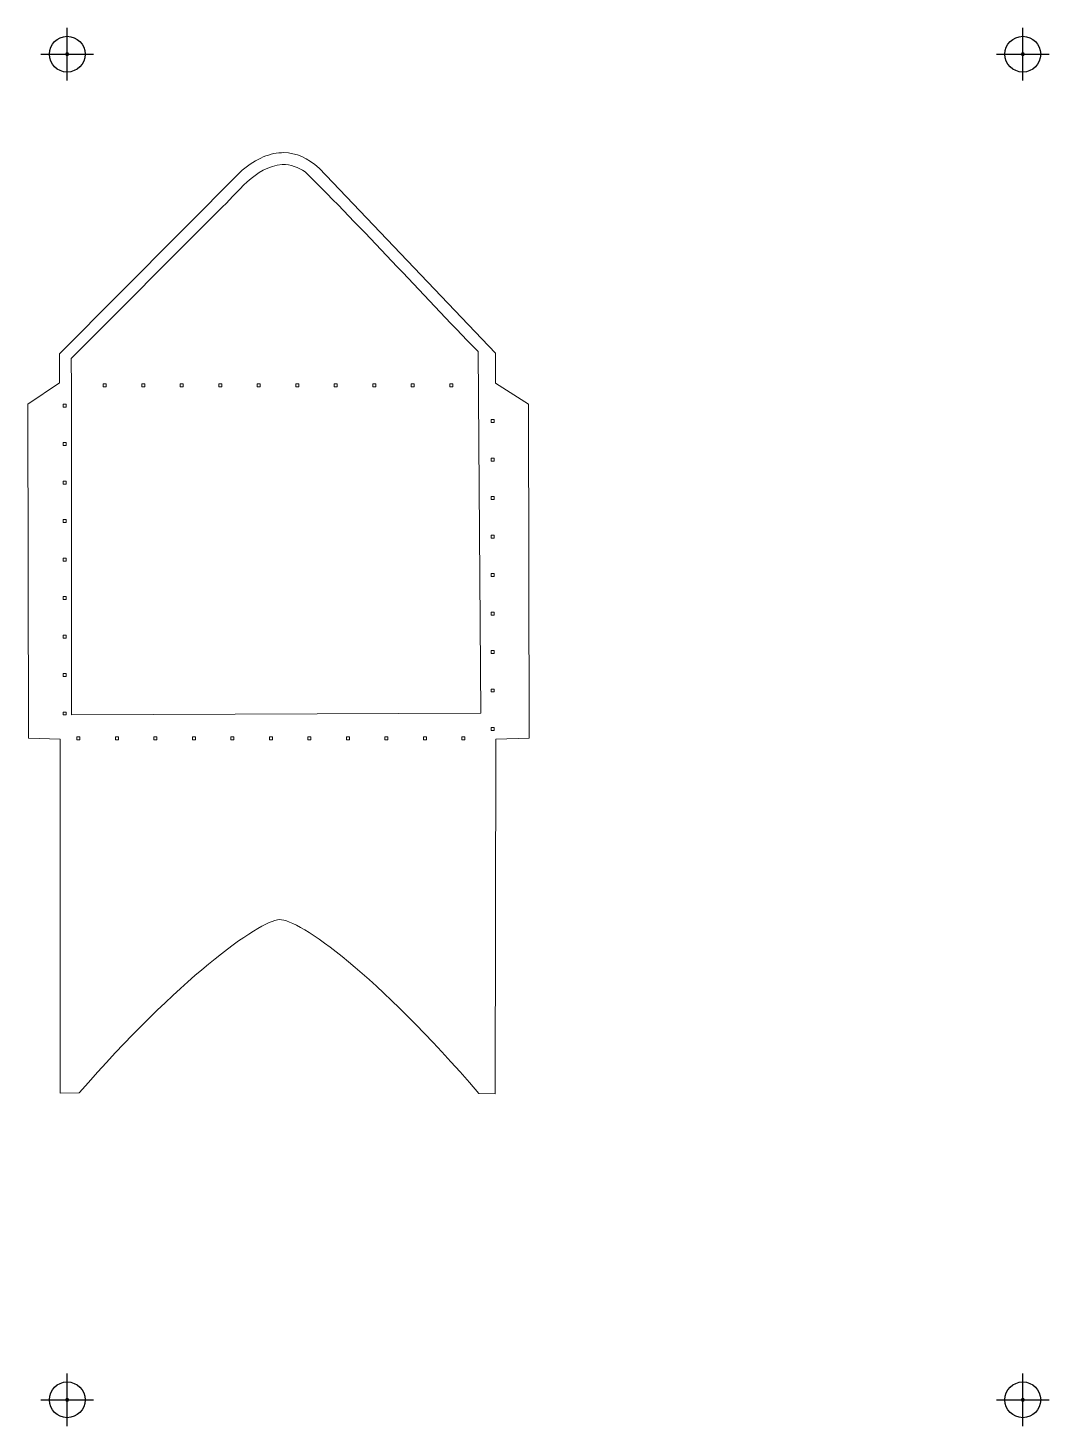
# Model space of a CAD drawing. Header units: centimetres. Extents: x -4.5 to 13.8, y -14.4 to 10.6.
import ezdxf

# ---------------------------------------------------------------- set-up
doc = ezdxf.new("R2010")
doc.units = ezdxf.units.CM
doc.header["$MEASUREMENT"] = 0
doc.layers.add('Layer 1', color=7, linetype='Continuous')

msp = doc.modelspace()

# ---------------------------------------------------------------- linework, layer by layer
at = {"layer": 'Layer 1', "lineweight": 30}
for centre in [(-3.77486, 10.16944), (13.29871, 10.16944), (-3.77486, -13.88143), (13.29871, -13.88143)]:
    msp.add_ellipse(centre, major_axis=(0, 0.31932), ratio=1, dxfattribs=at)
for points in [[(-3.77486, 9.70069), (-3.77486, 9.70069), (-3.77486, 10.63819), (-3.77486, 10.63819)], [(13.29869, 9.70069), (13.29869, 9.70069), (13.29869, 10.63819), (13.29869, 10.63819)], [(-4.24361, 10.16944), (-4.24361, 10.16944), (-3.30611, 10.16944), (-3.30611, 10.16944)], [(12.82994, 10.16944), (12.82994, 10.16944), (13.76744, 10.16944), (13.76744, 10.16944)], [(-3.77486, -14.35017), (-3.77486, -14.35017), (-3.77486, -13.41267), (-3.77486, -13.41267)], [(13.29869, -14.35017), (13.29869, -14.35017), (13.29869, -13.41267), (13.29869, -13.41267)], [(-4.24361, -13.88142), (-4.24361, -13.88142), (-3.30611, -13.88142), (-3.30611, -13.88142)], [(12.82994, -13.88142), (12.82994, -13.88142), (13.76744, -13.88142), (13.76744, -13.88142)]]:
    msp.add_open_spline(points, degree=3, dxfattribs=at)
at = {"layer": 'Layer 1', "color": 7}
for points in [[(-3.75142, 10.16944), (-3.75142, 10.1565), (-3.76191, 10.146), (-3.77486, 10.146), (-3.77486, 10.146), (-3.7878, 10.146), (-3.7983, 10.15649), (-3.7983, 10.16944), (-3.7983, 10.16944), (-3.7983, 10.18238), (-3.78781, 10.19288), (-3.77486, 10.19288), (-3.77486, 10.19288), (-3.76192, 10.19288), (-3.75142, 10.18239), (-3.75142, 10.16944)], [(13.32213, 10.16944), (13.32213, 10.1565), (13.31164, 10.146), (13.29869, 10.146), (13.29869, 10.146), (13.28575, 10.146), (13.27525, 10.15649), (13.27525, 10.16944), (13.27525, 10.16944), (13.27525, 10.18238), (13.28574, 10.19288), (13.29869, 10.19288), (13.29869, 10.19288), (13.31163, 10.19288), (13.32213, 10.18239), (13.32213, 10.16944)], [(-3.75142, -13.88142), (-3.75142, -13.89436), (-3.76191, -13.90486), (-3.77486, -13.90486), (-3.77486, -13.90486), (-3.7878, -13.90486), (-3.7983, -13.89437), (-3.7983, -13.88142), (-3.7983, -13.88142), (-3.7983, -13.86848), (-3.78781, -13.85798), (-3.77486, -13.85798), (-3.77486, -13.85798), (-3.76192, -13.85798), (-3.75142, -13.86847), (-3.75142, -13.88142)], [(13.32213, -13.88142), (13.32213, -13.89436), (13.31164, -13.90486), (13.29869, -13.90486), (13.29869, -13.90486), (13.28575, -13.90486), (13.27525, -13.89437), (13.27525, -13.88142), (13.27525, -13.88142), (13.27525, -13.86848), (13.28574, -13.85798), (13.29869, -13.85798), (13.29869, -13.85798), (13.31163, -13.85798), (13.32213, -13.86847), (13.32213, -13.88142)]]:
    msp.add_open_spline(points, degree=3, knots=[0, 0, 0, 0, 0.2, 0.2, 0.2, 0.2, 0.4, 0.4, 0.4, 0.4, 0.6, 0.6, 0.6, 0.6, 1, 1, 1, 1], dxfattribs=at)
at = {"layer": 'Layer 1', "color": 32, "lineweight": 20}
for points, knots in [([(0.09778, 8.40977), (-0.1455, 8.41318), (-0.39424, 8.30551), (-0.64718, 8.0964), (-0.64718, 8.0964), (-0.64718, 8.0964), (-3.91396, 4.81391), (-3.91396, 4.81391), (-3.91396, 4.81391), (-3.91396, 4.81391), (-3.91396, 4.61465), (-3.91396, 4.61465), (-3.91396, 4.61465), (-3.91396, 4.61465), (-3.91148, 4.61465), (-3.91148, 4.61465), (-3.91148, 4.61465), (-3.91148, 4.61465), (-3.91148, 4.29467), (-3.91148, 4.29467), (-3.91148, 4.29467), (-3.91148, 4.29467), (-4.4762, 3.91268), (-4.4762, 3.91268), (-4.4762, 3.91268), (-4.4762, 3.91268), (-4.4671, -2.05368), (-4.4671, -2.05368), (-4.4671, -2.05368), (-4.4671, -2.05368), (-3.90238, -2.0727), (-3.90238, -2.0727), (-3.90238, -2.0727), (-3.90238, -2.0727), (-3.90238, -2.12479), (-3.90238, -2.12479), (-3.90238, -2.12479), (-3.90238, -2.12479), (-3.90238, -2.15455), (-3.90238, -2.15455), (-3.90238, -2.15455), (-3.90238, -2.15455), (-3.90238, -8.39872), (-3.90238, -8.39872), (-3.90238, -8.39872), (-3.90238, -8.39872), (-3.56091, -8.39458), (-3.56091, -8.39458), (-3.56091, -8.39458), (-1.80624, -6.37263), (-0.34175, -5.31249), (0.01676, -5.29896), (0.01676, -5.29896), (0.37526, -5.28543), (1.76379, -6.29084), (3.57954, -8.40533), (3.57954, -8.40533), (3.57954, -8.40533), (3.87058, -8.41029), (3.87058, -8.41029), (3.87058, -8.41029), (3.87058, -8.41029), (3.88381, -2.15455), (3.88381, -2.15455), (3.88381, -2.15455), (3.88381, -2.15455), (3.88381, -2.12479), (3.88381, -2.12479), (3.88381, -2.12479), (3.88381, -2.12479), (3.88381, -2.07187), (3.88381, -2.07187), (3.88381, -2.07187), (3.88381, -2.07187), (4.47664, -2.05368), (4.47664, -2.05368), (4.47664, -2.05368), (4.47664, -2.05368), (4.46754, 3.91268), (4.46754, 3.91268), (4.46754, 3.91268), (4.46754, 3.91268), (3.87471, 4.28805), (3.87471, 4.28805), (3.87471, 4.28805), (3.87471, 4.28805), (3.87471, 4.61465), (3.87471, 4.61465), (3.87471, 4.61465), (3.87471, 4.61465), (3.87719, 4.61465), (3.87719, 4.61465), (3.87719, 4.61465), (3.87719, 4.61465), (3.87719, 4.82714), (3.87719, 4.82714), (3.87719, 4.82714), (3.87719, 4.82714), (0.72948, 8.13361), (0.72948, 8.13361), (0.72948, 8.13361), (0.52299, 8.31653), (0.31245, 8.40675), (0.09778, 8.40977)], [0, 0, 0, 0, 0.03703704, 0.03703704, 0.03703704, 0.03703704, 0.07407407, 0.07407407, 0.07407407, 0.07407407, 0.11111111, 0.11111111, 0.11111111, 0.11111111, 0.14814815, 0.14814815, 0.14814815, 0.14814815, 0.18518519, 0.18518519, 0.18518519, 0.18518519, 0.22222222, 0.22222222, 0.22222222, 0.22222222, 0.25925926, 0.25925926, 0.25925926, 0.25925926, 0.2962963, 0.2962963, 0.2962963, 0.2962963, 0.33333333, 0.33333333, 0.33333333, 0.33333333, 0.37037037, 0.37037037, 0.37037037, 0.37037037, 0.40740741, 0.40740741, 0.40740741, 0.40740741, 0.44444444, 0.44444444, 0.44444444, 0.44444444, 0.48148148, 0.48148148, 0.48148148, 0.48148148, 0.51851852, 0.51851852, 0.51851852, 0.51851852, 0.55555556, 0.55555556, 0.55555556, 0.55555556, 0.59259259, 0.59259259, 0.59259259, 0.59259259, 0.62962963, 0.62962963, 0.62962963, 0.62962963, 0.66666667, 0.66666667, 0.66666667, 0.66666667, 0.7037037, 0.7037037, 0.7037037, 0.7037037, 0.74074074, 0.74074074, 0.74074074, 0.74074074, 0.77777778, 0.77777778, 0.77777778, 0.77777778, 0.81481481, 0.81481481, 0.81481481, 0.81481481, 0.85185185, 0.85185185, 0.85185185, 0.85185185, 0.88888889, 0.88888889, 0.88888889, 0.88888889, 0.92592593, 0.92592593, 0.92592593, 0.92592593, 1, 1, 1, 1]), ([(-3.13013, 4.27565), (-3.13013, 4.27565), (-3.07722, 4.27565), (-3.07722, 4.27565), (-3.07722, 4.27565), (-3.07722, 4.27565), (-3.07722, 4.22273), (-3.07722, 4.22273), (-3.07722, 4.22273), (-3.07722, 4.22273), (-3.13013, 4.22273), (-3.13013, 4.22273), (-3.13013, 4.22273), (-3.13013, 4.22273), (-3.13013, 4.27565), (-3.13013, 4.27565)], [0, 0, 0, 0, 0.2, 0.2, 0.2, 0.2, 0.4, 0.4, 0.4, 0.4, 0.6, 0.6, 0.6, 0.6, 1, 1, 1, 1]), ([(-2.44222, 4.27565), (-2.44222, 4.27565), (-2.3893, 4.27565), (-2.3893, 4.27565), (-2.3893, 4.27565), (-2.3893, 4.27565), (-2.3893, 4.22273), (-2.3893, 4.22273), (-2.3893, 4.22273), (-2.3893, 4.22273), (-2.44222, 4.22273), (-2.44222, 4.22273), (-2.44222, 4.22273), (-2.44222, 4.22273), (-2.44222, 4.27565), (-2.44222, 4.27565)], [0, 0, 0, 0, 0.2, 0.2, 0.2, 0.2, 0.4, 0.4, 0.4, 0.4, 0.6, 0.6, 0.6, 0.6, 1, 1, 1, 1]), ([(-1.7543, 4.27565), (-1.7543, 4.27565), (-1.70138, 4.27565), (-1.70138, 4.27565), (-1.70138, 4.27565), (-1.70138, 4.27565), (-1.70138, 4.22273), (-1.70138, 4.22273), (-1.70138, 4.22273), (-1.70138, 4.22273), (-1.7543, 4.22273), (-1.7543, 4.22273), (-1.7543, 4.22273), (-1.7543, 4.22273), (-1.7543, 4.27565), (-1.7543, 4.27565)], [0, 0, 0, 0, 0.2, 0.2, 0.2, 0.2, 0.4, 0.4, 0.4, 0.4, 0.6, 0.6, 0.6, 0.6, 1, 1, 1, 1]), ([(-1.06638, 4.27565), (-1.06638, 4.27565), (-1.01347, 4.27565), (-1.01347, 4.27565), (-1.01347, 4.27565), (-1.01347, 4.27565), (-1.01347, 4.22273), (-1.01347, 4.22273), (-1.01347, 4.22273), (-1.01347, 4.22273), (-1.06638, 4.22273), (-1.06638, 4.22273), (-1.06638, 4.22273), (-1.06638, 4.22273), (-1.06638, 4.27565), (-1.06638, 4.27565)], [0, 0, 0, 0, 0.2, 0.2, 0.2, 0.2, 0.4, 0.4, 0.4, 0.4, 0.6, 0.6, 0.6, 0.6, 1, 1, 1, 1]), ([(-0.37847, 4.27565), (-0.37847, 4.27565), (-0.32555, 4.27565), (-0.32555, 4.27565), (-0.32555, 4.27565), (-0.32555, 4.27565), (-0.32555, 4.22273), (-0.32555, 4.22273), (-0.32555, 4.22273), (-0.32555, 4.22273), (-0.37847, 4.22273), (-0.37847, 4.22273), (-0.37847, 4.22273), (-0.37847, 4.22273), (-0.37847, 4.27565), (-0.37847, 4.27565)], [0, 0, 0, 0, 0.2, 0.2, 0.2, 0.2, 0.4, 0.4, 0.4, 0.4, 0.6, 0.6, 0.6, 0.6, 1, 1, 1, 1]), ([(0.30945, 4.27565), (0.30945, 4.27565), (0.36237, 4.27565), (0.36237, 4.27565), (0.36237, 4.27565), (0.36237, 4.27565), (0.36237, 4.22273), (0.36237, 4.22273), (0.36237, 4.22273), (0.36237, 4.22273), (0.30945, 4.22273), (0.30945, 4.22273), (0.30945, 4.22273), (0.30945, 4.22273), (0.30945, 4.27565), (0.30945, 4.27565)], [0, 0, 0, 0, 0.2, 0.2, 0.2, 0.2, 0.4, 0.4, 0.4, 0.4, 0.6, 0.6, 0.6, 0.6, 1, 1, 1, 1]), ([(0.99737, 4.27565), (0.99737, 4.27565), (1.05028, 4.27565), (1.05028, 4.27565), (1.05028, 4.27565), (1.05028, 4.27565), (1.05028, 4.22273), (1.05028, 4.22273), (1.05028, 4.22273), (1.05028, 4.22273), (0.99737, 4.22273), (0.99737, 4.22273), (0.99737, 4.22273), (0.99737, 4.22273), (0.99737, 4.27565), (0.99737, 4.27565)], [0, 0, 0, 0, 0.2, 0.2, 0.2, 0.2, 0.4, 0.4, 0.4, 0.4, 0.6, 0.6, 0.6, 0.6, 1, 1, 1, 1]), ([(1.68528, 4.27565), (1.68528, 4.27565), (1.7382, 4.27565), (1.7382, 4.27565), (1.7382, 4.27565), (1.7382, 4.27565), (1.7382, 4.22273), (1.7382, 4.22273), (1.7382, 4.22273), (1.7382, 4.22273), (1.68528, 4.22273), (1.68528, 4.22273), (1.68528, 4.22273), (1.68528, 4.22273), (1.68528, 4.27565), (1.68528, 4.27565)], [0, 0, 0, 0, 0.2, 0.2, 0.2, 0.2, 0.4, 0.4, 0.4, 0.4, 0.6, 0.6, 0.6, 0.6, 1, 1, 1, 1]), ([(2.3732, 4.27565), (2.3732, 4.27565), (2.42612, 4.27565), (2.42612, 4.27565), (2.42612, 4.27565), (2.42612, 4.27565), (2.42612, 4.22273), (2.42612, 4.22273), (2.42612, 4.22273), (2.42612, 4.22273), (2.3732, 4.22273), (2.3732, 4.22273), (2.3732, 4.22273), (2.3732, 4.22273), (2.3732, 4.27565), (2.3732, 4.27565)], [0, 0, 0, 0, 0.2, 0.2, 0.2, 0.2, 0.4, 0.4, 0.4, 0.4, 0.6, 0.6, 0.6, 0.6, 1, 1, 1, 1]), ([(3.06112, 4.27565), (3.06112, 4.27565), (3.11403, 4.27565), (3.11403, 4.27565), (3.11403, 4.27565), (3.11403, 4.27565), (3.11403, 4.22273), (3.11403, 4.22273), (3.11403, 4.22273), (3.11403, 4.22273), (3.06112, 4.22273), (3.06112, 4.22273), (3.06112, 4.22273), (3.06112, 4.22273), (3.06112, 4.27565), (3.06112, 4.27565)], [0, 0, 0, 0, 0.2, 0.2, 0.2, 0.2, 0.4, 0.4, 0.4, 0.4, 0.6, 0.6, 0.6, 0.6, 1, 1, 1, 1]), ([(-3.84451, 3.91516), (-3.84451, 3.91516), (-3.79159, 3.91516), (-3.79159, 3.91516), (-3.79159, 3.91516), (-3.79159, 3.91516), (-3.79159, 3.86224), (-3.79159, 3.86224), (-3.79159, 3.86224), (-3.79159, 3.86224), (-3.84451, 3.86224), (-3.84451, 3.86224), (-3.84451, 3.86224), (-3.84451, 3.86224), (-3.84451, 3.91516), (-3.84451, 3.91516)], [0, 0, 0, 0, 0.2, 0.2, 0.2, 0.2, 0.4, 0.4, 0.4, 0.4, 0.6, 0.6, 0.6, 0.6, 1, 1, 1, 1]), ([(3.79947, 3.63817), (3.79947, 3.63817), (3.85239, 3.63817), (3.85239, 3.63817), (3.85239, 3.63817), (3.85239, 3.63817), (3.85239, 3.58525), (3.85239, 3.58525), (3.85239, 3.58525), (3.85239, 3.58525), (3.79947, 3.58525), (3.79947, 3.58525), (3.79947, 3.58525), (3.79947, 3.58525), (3.79947, 3.63817), (3.79947, 3.63817)], [0, 0, 0, 0, 0.2, 0.2, 0.2, 0.2, 0.4, 0.4, 0.4, 0.4, 0.6, 0.6, 0.6, 0.6, 1, 1, 1, 1]), ([(-3.84451, 3.22724), (-3.84451, 3.22724), (-3.79159, 3.22724), (-3.79159, 3.22724), (-3.79159, 3.22724), (-3.79159, 3.22724), (-3.79159, 3.17432), (-3.79159, 3.17432), (-3.79159, 3.17432), (-3.79159, 3.17432), (-3.84451, 3.17432), (-3.84451, 3.17432), (-3.84451, 3.17432), (-3.84451, 3.17432), (-3.84451, 3.22724), (-3.84451, 3.22724)], [0, 0, 0, 0, 0.2, 0.2, 0.2, 0.2, 0.4, 0.4, 0.4, 0.4, 0.6, 0.6, 0.6, 0.6, 1, 1, 1, 1]), ([(3.79947, 2.95025), (3.79947, 2.95025), (3.85239, 2.95025), (3.85239, 2.95025), (3.85239, 2.95025), (3.85239, 2.95025), (3.85239, 2.89734), (3.85239, 2.89734), (3.85239, 2.89734), (3.85239, 2.89734), (3.79947, 2.89734), (3.79947, 2.89734), (3.79947, 2.89734), (3.79947, 2.89734), (3.79947, 2.95025), (3.79947, 2.95025)], [0, 0, 0, 0, 0.2, 0.2, 0.2, 0.2, 0.4, 0.4, 0.4, 0.4, 0.6, 0.6, 0.6, 0.6, 1, 1, 1, 1]), ([(-3.84451, 2.53932), (-3.84451, 2.53932), (-3.79159, 2.53932), (-3.79159, 2.53932), (-3.79159, 2.53932), (-3.79159, 2.53932), (-3.79159, 2.48641), (-3.79159, 2.48641), (-3.79159, 2.48641), (-3.79159, 2.48641), (-3.84451, 2.48641), (-3.84451, 2.48641), (-3.84451, 2.48641), (-3.84451, 2.48641), (-3.84451, 2.53932), (-3.84451, 2.53932)], [0, 0, 0, 0, 0.2, 0.2, 0.2, 0.2, 0.4, 0.4, 0.4, 0.4, 0.6, 0.6, 0.6, 0.6, 1, 1, 1, 1]), ([(3.79947, 2.26234), (3.79947, 2.26234), (3.85239, 2.26234), (3.85239, 2.26234), (3.85239, 2.26234), (3.85239, 2.26234), (3.85239, 2.20942), (3.85239, 2.20942), (3.85239, 2.20942), (3.85239, 2.20942), (3.79947, 2.20942), (3.79947, 2.20942), (3.79947, 2.20942), (3.79947, 2.20942), (3.79947, 2.26234), (3.79947, 2.26234)], [0, 0, 0, 0, 0.2, 0.2, 0.2, 0.2, 0.4, 0.4, 0.4, 0.4, 0.6, 0.6, 0.6, 0.6, 1, 1, 1, 1]), ([(-3.84451, 1.85141), (-3.84451, 1.85141), (-3.79159, 1.85141), (-3.79159, 1.85141), (-3.79159, 1.85141), (-3.79159, 1.85141), (-3.79159, 1.79849), (-3.79159, 1.79849), (-3.79159, 1.79849), (-3.79159, 1.79849), (-3.84451, 1.79849), (-3.84451, 1.79849), (-3.84451, 1.79849), (-3.84451, 1.79849), (-3.84451, 1.85141), (-3.84451, 1.85141)], [0, 0, 0, 0, 0.2, 0.2, 0.2, 0.2, 0.4, 0.4, 0.4, 0.4, 0.6, 0.6, 0.6, 0.6, 1, 1, 1, 1]), ([(3.79947, 1.57442), (3.79947, 1.57442), (3.85239, 1.57442), (3.85239, 1.57442), (3.85239, 1.57442), (3.85239, 1.57442), (3.85239, 1.5215), (3.85239, 1.5215), (3.85239, 1.5215), (3.85239, 1.5215), (3.79947, 1.5215), (3.79947, 1.5215), (3.79947, 1.5215), (3.79947, 1.5215), (3.79947, 1.57442), (3.79947, 1.57442)], [0, 0, 0, 0, 0.2, 0.2, 0.2, 0.2, 0.4, 0.4, 0.4, 0.4, 0.6, 0.6, 0.6, 0.6, 1, 1, 1, 1]), ([(-3.84451, 1.16349), (-3.84451, 1.16349), (-3.79159, 1.16349), (-3.79159, 1.16349), (-3.79159, 1.16349), (-3.79159, 1.16349), (-3.79159, 1.11057), (-3.79159, 1.11057), (-3.79159, 1.11057), (-3.79159, 1.11057), (-3.84451, 1.11057), (-3.84451, 1.11057), (-3.84451, 1.11057), (-3.84451, 1.11057), (-3.84451, 1.16349), (-3.84451, 1.16349)], [0, 0, 0, 0, 0.2, 0.2, 0.2, 0.2, 0.4, 0.4, 0.4, 0.4, 0.6, 0.6, 0.6, 0.6, 1, 1, 1, 1]), ([(3.79947, 0.8865), (3.79947, 0.8865), (3.85239, 0.8865), (3.85239, 0.8865), (3.85239, 0.8865), (3.85239, 0.8865), (3.85239, 0.83359), (3.85239, 0.83359), (3.85239, 0.83359), (3.85239, 0.83359), (3.79947, 0.83359), (3.79947, 0.83359), (3.79947, 0.83359), (3.79947, 0.83359), (3.79947, 0.8865), (3.79947, 0.8865)], [0, 0, 0, 0, 0.2, 0.2, 0.2, 0.2, 0.4, 0.4, 0.4, 0.4, 0.6, 0.6, 0.6, 0.6, 1, 1, 1, 1]), ([(-3.84451, 0.47557), (-3.84451, 0.47557), (-3.79159, 0.47557), (-3.79159, 0.47557), (-3.79159, 0.47557), (-3.79159, 0.47557), (-3.79159, 0.42266), (-3.79159, 0.42266), (-3.79159, 0.42266), (-3.79159, 0.42266), (-3.84451, 0.42266), (-3.84451, 0.42266), (-3.84451, 0.42266), (-3.84451, 0.42266), (-3.84451, 0.47557), (-3.84451, 0.47557)], [0, 0, 0, 0, 0.2, 0.2, 0.2, 0.2, 0.4, 0.4, 0.4, 0.4, 0.6, 0.6, 0.6, 0.6, 1, 1, 1, 1]), ([(3.79947, 0.19859), (3.79947, 0.19859), (3.85239, 0.19859), (3.85239, 0.19859), (3.85239, 0.19859), (3.85239, 0.19859), (3.85239, 0.14567), (3.85239, 0.14567), (3.85239, 0.14567), (3.85239, 0.14567), (3.79947, 0.14567), (3.79947, 0.14567), (3.79947, 0.14567), (3.79947, 0.14567), (3.79947, 0.19859), (3.79947, 0.19859)], [0, 0, 0, 0, 0.2, 0.2, 0.2, 0.2, 0.4, 0.4, 0.4, 0.4, 0.6, 0.6, 0.6, 0.6, 1, 1, 1, 1]), ([(-3.84451, -0.21234), (-3.84451, -0.21234), (-3.79159, -0.21234), (-3.79159, -0.21234), (-3.79159, -0.21234), (-3.79159, -0.21234), (-3.79159, -0.26526), (-3.79159, -0.26526), (-3.79159, -0.26526), (-3.79159, -0.26526), (-3.84451, -0.26526), (-3.84451, -0.26526), (-3.84451, -0.26526), (-3.84451, -0.26526), (-3.84451, -0.21234), (-3.84451, -0.21234)], [0, 0, 0, 0, 0.2, 0.2, 0.2, 0.2, 0.4, 0.4, 0.4, 0.4, 0.6, 0.6, 0.6, 0.6, 1, 1, 1, 1]), ([(3.79947, -0.48933), (3.79947, -0.48933), (3.85239, -0.48933), (3.85239, -0.48933), (3.85239, -0.48933), (3.85239, -0.48933), (3.85239, -0.54225), (3.85239, -0.54225), (3.85239, -0.54225), (3.85239, -0.54225), (3.79947, -0.54225), (3.79947, -0.54225), (3.79947, -0.54225), (3.79947, -0.54225), (3.79947, -0.48933), (3.79947, -0.48933)], [0, 0, 0, 0, 0.2, 0.2, 0.2, 0.2, 0.4, 0.4, 0.4, 0.4, 0.6, 0.6, 0.6, 0.6, 1, 1, 1, 1]), ([(-3.84451, -0.90026), (-3.84451, -0.90026), (-3.79159, -0.90026), (-3.79159, -0.90026), (-3.79159, -0.90026), (-3.79159, -0.90026), (-3.79159, -0.95318), (-3.79159, -0.95318), (-3.79159, -0.95318), (-3.79159, -0.95318), (-3.84451, -0.95318), (-3.84451, -0.95318), (-3.84451, -0.95318), (-3.84451, -0.95318), (-3.84451, -0.90026), (-3.84451, -0.90026)], [0, 0, 0, 0, 0.2, 0.2, 0.2, 0.2, 0.4, 0.4, 0.4, 0.4, 0.6, 0.6, 0.6, 0.6, 1, 1, 1, 1]), ([(3.79947, -1.17725), (3.79947, -1.17725), (3.85239, -1.17725), (3.85239, -1.17725), (3.85239, -1.17725), (3.85239, -1.17725), (3.85239, -1.23016), (3.85239, -1.23016), (3.85239, -1.23016), (3.85239, -1.23016), (3.79947, -1.23016), (3.79947, -1.23016), (3.79947, -1.23016), (3.79947, -1.23016), (3.79947, -1.17725), (3.79947, -1.17725)], [0, 0, 0, 0, 0.2, 0.2, 0.2, 0.2, 0.4, 0.4, 0.4, 0.4, 0.6, 0.6, 0.6, 0.6, 1, 1, 1, 1]), ([(-3.84451, -1.58818), (-3.84451, -1.58818), (-3.79159, -1.58818), (-3.79159, -1.58818), (-3.79159, -1.58818), (-3.79159, -1.58818), (-3.79159, -1.64109), (-3.79159, -1.64109), (-3.79159, -1.64109), (-3.79159, -1.64109), (-3.84451, -1.64109), (-3.84451, -1.64109), (-3.84451, -1.64109), (-3.84451, -1.64109), (-3.84451, -1.58818), (-3.84451, -1.58818)], [0, 0, 0, 0, 0.2, 0.2, 0.2, 0.2, 0.4, 0.4, 0.4, 0.4, 0.6, 0.6, 0.6, 0.6, 1, 1, 1, 1]), ([(3.79947, -1.86516), (3.79947, -1.86516), (3.85239, -1.86516), (3.85239, -1.86516), (3.85239, -1.86516), (3.85239, -1.86516), (3.85239, -1.91808), (3.85239, -1.91808), (3.85239, -1.91808), (3.85239, -1.91808), (3.79947, -1.91808), (3.79947, -1.91808), (3.79947, -1.91808), (3.79947, -1.91808), (3.79947, -1.86516), (3.79947, -1.86516)], [0, 0, 0, 0, 0.2, 0.2, 0.2, 0.2, 0.4, 0.4, 0.4, 0.4, 0.6, 0.6, 0.6, 0.6, 1, 1, 1, 1]), ([(-3.60059, -2.03218), (-3.60059, -2.03218), (-3.54768, -2.03218), (-3.54768, -2.03218), (-3.54768, -2.03218), (-3.54768, -2.03218), (-3.54768, -2.0851), (-3.54768, -2.0851), (-3.54768, -2.0851), (-3.54768, -2.0851), (-3.60059, -2.0851), (-3.60059, -2.0851), (-3.60059, -2.0851), (-3.60059, -2.0851), (-3.60059, -2.03218), (-3.60059, -2.03218)], [0, 0, 0, 0, 0.2, 0.2, 0.2, 0.2, 0.4, 0.4, 0.4, 0.4, 0.6, 0.6, 0.6, 0.6, 1, 1, 1, 1]), ([(-2.91268, -2.03218), (-2.91268, -2.03218), (-2.85976, -2.03218), (-2.85976, -2.03218), (-2.85976, -2.03218), (-2.85976, -2.03218), (-2.85976, -2.0851), (-2.85976, -2.0851), (-2.85976, -2.0851), (-2.85976, -2.0851), (-2.91268, -2.0851), (-2.91268, -2.0851), (-2.91268, -2.0851), (-2.91268, -2.0851), (-2.91268, -2.03218), (-2.91268, -2.03218)], [0, 0, 0, 0, 0.2, 0.2, 0.2, 0.2, 0.4, 0.4, 0.4, 0.4, 0.6, 0.6, 0.6, 0.6, 1, 1, 1, 1]), ([(-2.22476, -2.03218), (-2.22476, -2.03218), (-2.17184, -2.03218), (-2.17184, -2.03218), (-2.17184, -2.03218), (-2.17184, -2.03218), (-2.17184, -2.0851), (-2.17184, -2.0851), (-2.17184, -2.0851), (-2.17184, -2.0851), (-2.22476, -2.0851), (-2.22476, -2.0851), (-2.22476, -2.0851), (-2.22476, -2.0851), (-2.22476, -2.03218), (-2.22476, -2.03218)], [0, 0, 0, 0, 0.2, 0.2, 0.2, 0.2, 0.4, 0.4, 0.4, 0.4, 0.6, 0.6, 0.6, 0.6, 1, 1, 1, 1]), ([(-1.53684, -2.03218), (-1.53684, -2.03218), (-1.48393, -2.03218), (-1.48393, -2.03218), (-1.48393, -2.03218), (-1.48393, -2.03218), (-1.48393, -2.0851), (-1.48393, -2.0851), (-1.48393, -2.0851), (-1.48393, -2.0851), (-1.53684, -2.0851), (-1.53684, -2.0851), (-1.53684, -2.0851), (-1.53684, -2.0851), (-1.53684, -2.03218), (-1.53684, -2.03218)], [0, 0, 0, 0, 0.2, 0.2, 0.2, 0.2, 0.4, 0.4, 0.4, 0.4, 0.6, 0.6, 0.6, 0.6, 1, 1, 1, 1]), ([(-0.84893, -2.03218), (-0.84893, -2.03218), (-0.79601, -2.03218), (-0.79601, -2.03218), (-0.79601, -2.03218), (-0.79601, -2.03218), (-0.79601, -2.0851), (-0.79601, -2.0851), (-0.79601, -2.0851), (-0.79601, -2.0851), (-0.84893, -2.0851), (-0.84893, -2.0851), (-0.84893, -2.0851), (-0.84893, -2.0851), (-0.84893, -2.03218), (-0.84893, -2.03218)], [0, 0, 0, 0, 0.2, 0.2, 0.2, 0.2, 0.4, 0.4, 0.4, 0.4, 0.6, 0.6, 0.6, 0.6, 1, 1, 1, 1]), ([(-0.16101, -2.03218), (-0.16101, -2.03218), (-0.10809, -2.03218), (-0.10809, -2.03218), (-0.10809, -2.03218), (-0.10809, -2.03218), (-0.10809, -2.0851), (-0.10809, -2.0851), (-0.10809, -2.0851), (-0.10809, -2.0851), (-0.16101, -2.0851), (-0.16101, -2.0851), (-0.16101, -2.0851), (-0.16101, -2.0851), (-0.16101, -2.03218), (-0.16101, -2.03218)], [0, 0, 0, 0, 0.2, 0.2, 0.2, 0.2, 0.4, 0.4, 0.4, 0.4, 0.6, 0.6, 0.6, 0.6, 1, 1, 1, 1]), ([(0.52691, -2.03218), (0.52691, -2.03218), (0.57982, -2.03218), (0.57982, -2.03218), (0.57982, -2.03218), (0.57982, -2.03218), (0.57982, -2.0851), (0.57982, -2.0851), (0.57982, -2.0851), (0.57982, -2.0851), (0.52691, -2.0851), (0.52691, -2.0851), (0.52691, -2.0851), (0.52691, -2.0851), (0.52691, -2.03218), (0.52691, -2.03218)], [0, 0, 0, 0, 0.2, 0.2, 0.2, 0.2, 0.4, 0.4, 0.4, 0.4, 0.6, 0.6, 0.6, 0.6, 1, 1, 1, 1]), ([(1.21482, -2.03218), (1.21482, -2.03218), (1.26774, -2.03218), (1.26774, -2.03218), (1.26774, -2.03218), (1.26774, -2.03218), (1.26774, -2.0851), (1.26774, -2.0851), (1.26774, -2.0851), (1.26774, -2.0851), (1.21482, -2.0851), (1.21482, -2.0851), (1.21482, -2.0851), (1.21482, -2.0851), (1.21482, -2.03218), (1.21482, -2.03218)], [0, 0, 0, 0, 0.2, 0.2, 0.2, 0.2, 0.4, 0.4, 0.4, 0.4, 0.6, 0.6, 0.6, 0.6, 1, 1, 1, 1]), ([(1.90274, -2.03218), (1.90274, -2.03218), (1.95566, -2.03218), (1.95566, -2.03218), (1.95566, -2.03218), (1.95566, -2.03218), (1.95566, -2.0851), (1.95566, -2.0851), (1.95566, -2.0851), (1.95566, -2.0851), (1.90274, -2.0851), (1.90274, -2.0851), (1.90274, -2.0851), (1.90274, -2.0851), (1.90274, -2.03218), (1.90274, -2.03218)], [0, 0, 0, 0, 0.2, 0.2, 0.2, 0.2, 0.4, 0.4, 0.4, 0.4, 0.6, 0.6, 0.6, 0.6, 1, 1, 1, 1]), ([(2.59066, -2.03218), (2.59066, -2.03218), (2.64357, -2.03218), (2.64357, -2.03218), (2.64357, -2.03218), (2.64357, -2.03218), (2.64357, -2.0851), (2.64357, -2.0851), (2.64357, -2.0851), (2.64357, -2.0851), (2.59066, -2.0851), (2.59066, -2.0851), (2.59066, -2.0851), (2.59066, -2.0851), (2.59066, -2.03218), (2.59066, -2.03218)], [0, 0, 0, 0, 0.2, 0.2, 0.2, 0.2, 0.4, 0.4, 0.4, 0.4, 0.6, 0.6, 0.6, 0.6, 1, 1, 1, 1]), ([(3.27857, -2.03218), (3.27857, -2.03218), (3.33149, -2.03218), (3.33149, -2.03218), (3.33149, -2.03218), (3.33149, -2.03218), (3.33149, -2.0851), (3.33149, -2.0851), (3.33149, -2.0851), (3.33149, -2.0851), (3.27857, -2.0851), (3.27857, -2.0851), (3.27857, -2.0851), (3.27857, -2.0851), (3.27857, -2.03218), (3.27857, -2.03218)], [0, 0, 0, 0, 0.2, 0.2, 0.2, 0.2, 0.4, 0.4, 0.4, 0.4, 0.6, 0.6, 0.6, 0.6, 1, 1, 1, 1])]:
    msp.add_open_spline(points, degree=3, knots=knots, dxfattribs=at)
at = {"layer": 'Layer 1', "color": 31, "lineweight": 20}
for points, knots in [([(0.06802, 8.1981), (-0.43034, 8.15856), (-0.72371, 7.68931), (-1.06225, 7.38037), (-1.06225, 7.38037), (-1.06225, 7.38037), (-3.70229, 4.72875), (-3.70229, 4.72875), (-3.70229, 4.72875), (-3.69887, 4.54687), (-3.7, -1.45588), (-3.69981, -1.63779), (-3.69981, -1.63779), (-3.69981, -1.63779), (3.61261, -1.60637), (3.61261, -1.60637), (3.61261, -1.60637), (3.61261, -1.60637), (3.56548, 4.85443), (3.56548, 4.85443), (3.56548, 4.85443), (2.52749, 5.91669), (1.53248, 7.02601), (0.47399, 8.06663), (0.47399, 8.06663), (0.35519, 8.14597), (0.21513, 8.20575), (0.06802, 8.1981)], [0, 0, 0, 0, 0.125, 0.125, 0.125, 0.125, 0.25, 0.25, 0.25, 0.25, 0.375, 0.375, 0.375, 0.375, 0.5, 0.5, 0.5, 0.5, 0.625, 0.625, 0.625, 0.625, 0.75, 0.75, 0.75, 0.75, 1, 1, 1, 1]), ([(-3.13013, 4.27565), (-3.13013, 4.27565), (-3.07722, 4.27565), (-3.07722, 4.27565), (-3.07722, 4.27565), (-3.07722, 4.27565), (-3.07722, 4.22273), (-3.07722, 4.22273), (-3.07722, 4.22273), (-3.07722, 4.22273), (-3.13013, 4.22273), (-3.13013, 4.22273), (-3.13013, 4.22273), (-3.13013, 4.22273), (-3.13013, 4.27565), (-3.13013, 4.27565)], [0, 0, 0, 0, 0.2, 0.2, 0.2, 0.2, 0.4, 0.4, 0.4, 0.4, 0.6, 0.6, 0.6, 0.6, 1, 1, 1, 1]), ([(-2.44222, 4.27565), (-2.44222, 4.27565), (-2.3893, 4.27565), (-2.3893, 4.27565), (-2.3893, 4.27565), (-2.3893, 4.27565), (-2.3893, 4.22273), (-2.3893, 4.22273), (-2.3893, 4.22273), (-2.3893, 4.22273), (-2.44222, 4.22273), (-2.44222, 4.22273), (-2.44222, 4.22273), (-2.44222, 4.22273), (-2.44222, 4.27565), (-2.44222, 4.27565)], [0, 0, 0, 0, 0.2, 0.2, 0.2, 0.2, 0.4, 0.4, 0.4, 0.4, 0.6, 0.6, 0.6, 0.6, 1, 1, 1, 1]), ([(-1.7543, 4.27565), (-1.7543, 4.27565), (-1.70138, 4.27565), (-1.70138, 4.27565), (-1.70138, 4.27565), (-1.70138, 4.27565), (-1.70138, 4.22273), (-1.70138, 4.22273), (-1.70138, 4.22273), (-1.70138, 4.22273), (-1.7543, 4.22273), (-1.7543, 4.22273), (-1.7543, 4.22273), (-1.7543, 4.22273), (-1.7543, 4.27565), (-1.7543, 4.27565)], [0, 0, 0, 0, 0.2, 0.2, 0.2, 0.2, 0.4, 0.4, 0.4, 0.4, 0.6, 0.6, 0.6, 0.6, 1, 1, 1, 1]), ([(-1.06638, 4.27565), (-1.06638, 4.27565), (-1.01347, 4.27565), (-1.01347, 4.27565), (-1.01347, 4.27565), (-1.01347, 4.27565), (-1.01347, 4.22273), (-1.01347, 4.22273), (-1.01347, 4.22273), (-1.01347, 4.22273), (-1.06638, 4.22273), (-1.06638, 4.22273), (-1.06638, 4.22273), (-1.06638, 4.22273), (-1.06638, 4.27565), (-1.06638, 4.27565)], [0, 0, 0, 0, 0.2, 0.2, 0.2, 0.2, 0.4, 0.4, 0.4, 0.4, 0.6, 0.6, 0.6, 0.6, 1, 1, 1, 1]), ([(-0.37847, 4.27565), (-0.37847, 4.27565), (-0.32555, 4.27565), (-0.32555, 4.27565), (-0.32555, 4.27565), (-0.32555, 4.27565), (-0.32555, 4.22273), (-0.32555, 4.22273), (-0.32555, 4.22273), (-0.32555, 4.22273), (-0.37847, 4.22273), (-0.37847, 4.22273), (-0.37847, 4.22273), (-0.37847, 4.22273), (-0.37847, 4.27565), (-0.37847, 4.27565)], [0, 0, 0, 0, 0.2, 0.2, 0.2, 0.2, 0.4, 0.4, 0.4, 0.4, 0.6, 0.6, 0.6, 0.6, 1, 1, 1, 1]), ([(0.30945, 4.27565), (0.30945, 4.27565), (0.36237, 4.27565), (0.36237, 4.27565), (0.36237, 4.27565), (0.36237, 4.27565), (0.36237, 4.22273), (0.36237, 4.22273), (0.36237, 4.22273), (0.36237, 4.22273), (0.30945, 4.22273), (0.30945, 4.22273), (0.30945, 4.22273), (0.30945, 4.22273), (0.30945, 4.27565), (0.30945, 4.27565)], [0, 0, 0, 0, 0.2, 0.2, 0.2, 0.2, 0.4, 0.4, 0.4, 0.4, 0.6, 0.6, 0.6, 0.6, 1, 1, 1, 1]), ([(0.99737, 4.27565), (0.99737, 4.27565), (1.05028, 4.27565), (1.05028, 4.27565), (1.05028, 4.27565), (1.05028, 4.27565), (1.05028, 4.22273), (1.05028, 4.22273), (1.05028, 4.22273), (1.05028, 4.22273), (0.99737, 4.22273), (0.99737, 4.22273), (0.99737, 4.22273), (0.99737, 4.22273), (0.99737, 4.27565), (0.99737, 4.27565)], [0, 0, 0, 0, 0.2, 0.2, 0.2, 0.2, 0.4, 0.4, 0.4, 0.4, 0.6, 0.6, 0.6, 0.6, 1, 1, 1, 1]), ([(1.68528, 4.27565), (1.68528, 4.27565), (1.7382, 4.27565), (1.7382, 4.27565), (1.7382, 4.27565), (1.7382, 4.27565), (1.7382, 4.22273), (1.7382, 4.22273), (1.7382, 4.22273), (1.7382, 4.22273), (1.68528, 4.22273), (1.68528, 4.22273), (1.68528, 4.22273), (1.68528, 4.22273), (1.68528, 4.27565), (1.68528, 4.27565)], [0, 0, 0, 0, 0.2, 0.2, 0.2, 0.2, 0.4, 0.4, 0.4, 0.4, 0.6, 0.6, 0.6, 0.6, 1, 1, 1, 1]), ([(2.3732, 4.27565), (2.3732, 4.27565), (2.42612, 4.27565), (2.42612, 4.27565), (2.42612, 4.27565), (2.42612, 4.27565), (2.42612, 4.22273), (2.42612, 4.22273), (2.42612, 4.22273), (2.42612, 4.22273), (2.3732, 4.22273), (2.3732, 4.22273), (2.3732, 4.22273), (2.3732, 4.22273), (2.3732, 4.27565), (2.3732, 4.27565)], [0, 0, 0, 0, 0.2, 0.2, 0.2, 0.2, 0.4, 0.4, 0.4, 0.4, 0.6, 0.6, 0.6, 0.6, 1, 1, 1, 1]), ([(3.06112, 4.27565), (3.06112, 4.27565), (3.11403, 4.27565), (3.11403, 4.27565), (3.11403, 4.27565), (3.11403, 4.27565), (3.11403, 4.22273), (3.11403, 4.22273), (3.11403, 4.22273), (3.11403, 4.22273), (3.06112, 4.22273), (3.06112, 4.22273), (3.06112, 4.22273), (3.06112, 4.22273), (3.06112, 4.27565), (3.06112, 4.27565)], [0, 0, 0, 0, 0.2, 0.2, 0.2, 0.2, 0.4, 0.4, 0.4, 0.4, 0.6, 0.6, 0.6, 0.6, 1, 1, 1, 1])]:
    msp.add_open_spline(points, degree=3, knots=knots, dxfattribs=at)

doc.saveas('drawing.dxf')
